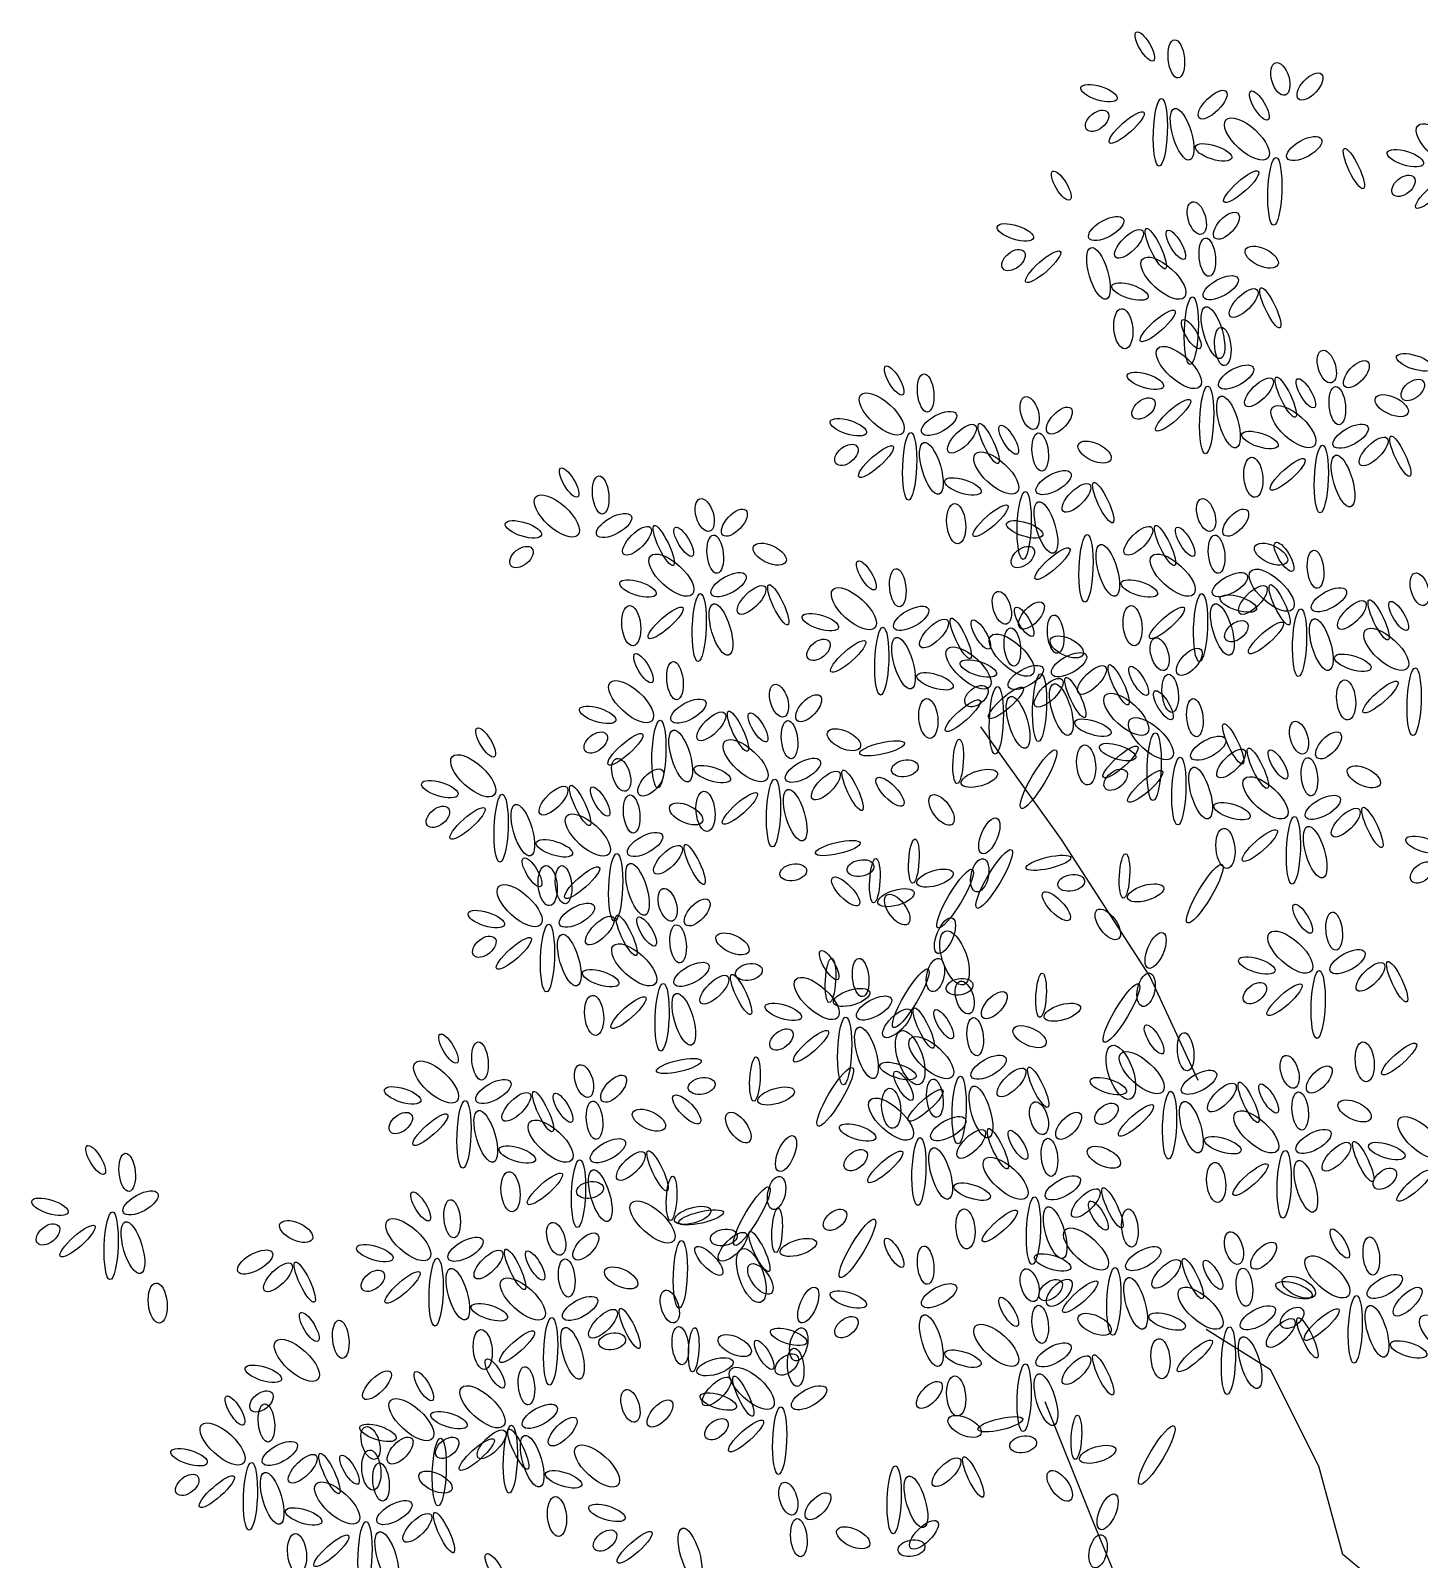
# Model space of a CAD drawing. Header units: millimetres. Extents: x 183.1 to 231.4, y 273.1 to 307.6.
# Drawn here: x 184.95 to 189.176, y 286.561 to 291.213 of the extents above; entities that cross this region are included whole.
import ezdxf

# ---------------------------------------------------------------- set-up
doc = ezdxf.new("R2010")
doc.units = ezdxf.units.MM
doc.layers.add('lesPaysagistes', color=7, linetype='Continuous')

# ---------------------------------------------------------------- blocks, each defined once
blk = doc.blocks.new('A$C13ED2F65')
at = {"layer": 'lesPaysagistes'}
for points in [[(-14.8595, 14.8947), (-15.0063, 15.2126), (-15.2754, 15.6283), (-15.5201, 15.9706)], [(-13.9788, 13.0852), (-14.4192, 13.452), (-14.4925, 13.7209), (-14.6393, 14.0144), (-14.8351, 14.1366)], [(-14.6883, 12.4739), (-15.0063, 13.1341), (-15.1776, 13.5498), (-15.3244, 13.9166)]]:
    blk.add_lwpolyline(points, dxfattribs=at)
for centre, major_axis, ratio in [((-15.0215, 18.0413), (-0.0261, 0.0436), 0.333334), ((-14.9257, 18.0035), (-0.0058, 0.0581), 0.422264), ((-14.609, 17.9425), (-0.0145, 0.0494), 0.511008), ((-14.519, 17.9193), (-0.0349, -0.0377), 0.483036), ((-15.1609, 17.899), (-0.0552, 0.0174), 0.365381), ((-14.8153, 17.8642), (0.0407, 0.0406), 0.40396), ((-14.9744, 17.7802), (0.0038, 0.1031), 0.205007), ((-14.6729, 17.8613), (-0.0261, 0.0436), 0.333334), ((-15.1668, 17.8148), (-0.032, -0.0261), 0.605276), ((-15.0767, 17.7945), (0.0523, 0.0465), 0.249192), ((-14.9082, 17.7742), (-0.0232, 0.0784), 0.349758), ((-14.7107, 17.7596), (-0.0639, 0.0581), 0.430687), ((-14.5364, 17.7306), (-0.0523, -0.029), 0.434249), ((-14.127, 17.742), (-0.0639, 0.0581), 0.430687), ((-14.8124, 17.719), (-0.0552, 0.0174), 0.365381), ((-14.3854, 17.6696), (-0.029, 0.061), 0.231521), ((-14.2287, 17.7013), (-0.0552, 0.0174), 0.365381), ((-14.6259, 17.6002), (0.0038, 0.1031), 0.205007), ((-15.2758, 17.6177), (-0.0261, 0.0436), 0.333334), ((-14.7281, 17.6145), (0.0523, 0.0465), 0.249192), ((-14.2345, 17.6171), (-0.032, -0.0261), 0.605276), ((-14.1444, 17.5968), (0.0523, 0.0465), 0.249192), ((-14.8633, 17.519), (-0.0145, 0.0494), 0.511008), ((-14.7732, 17.4958), (-0.0349, -0.0377), 0.483036), ((-15.4152, 17.4755), (-0.0552, 0.0174), 0.365381), ((-15.1392, 17.4871), (-0.0523, -0.029), 0.434249), ((-15.0695, 17.4406), (0.0407, 0.0406), 0.40396), ((-14.9882, 17.4261), (-0.029, 0.061), 0.231521), ((-14.9272, 17.4377), (-0.0261, 0.0436), 0.333334), ((-14.8313, 17.4), (-0.0058, 0.0581), 0.422264), ((-15.421, 17.3913), (-0.032, -0.0261), 0.605276), ((-15.331, 17.3709), (0.0523, 0.0465), 0.249192), ((-15.1625, 17.3506), (-0.0232, 0.0784), 0.349758), ((-14.9649, 17.3361), (-0.0639, 0.0581), 0.430687), ((-14.6658, 17.4), (-0.0494, 0.0232), 0.490647), ((-15.0666, 17.2954), (-0.0552, 0.0174), 0.365381), ((-14.7907, 17.3071), (-0.0523, -0.029), 0.434249), ((-14.7209, 17.2606), (0.0407, 0.0406), 0.40396), ((-14.6396, 17.2461), (-0.029, 0.061), 0.231521), ((-14.8801, 17.1767), (0.0038, 0.1031), 0.205007), ((-15.087, 17.1822), (-0.0058, 0.061), 0.466918), ((-14.9824, 17.1909), (0.0523, 0.0465), 0.249192), ((-14.8803, 17.1659), (-0.0261, 0.0436), 0.333334), ((-14.8139, 17.1706), (-0.0232, 0.0784), 0.349758), ((-14.7844, 17.1282), (-0.0058, 0.0581), 0.422264), ((-14.918, 17.0643), (-0.0639, 0.0581), 0.430687), ((-14.4678, 17.0672), (-0.0145, 0.0494), 0.511008), ((-14.7437, 17.0353), (-0.0523, -0.029), 0.434249), ((-14.3777, 17.044), (-0.0349, -0.0377), 0.483036), ((-14.2004, 17.0801), (-0.0552, 0.0174), 0.365381), ((-15.7843, 17.0248), (-0.0261, 0.0436), 0.333334), ((-15.6884, 16.987), (-0.0058, 0.0581), 0.422264), ((-15.0197, 17.0237), (-0.0552, 0.0174), 0.365381), ((-14.674, 16.9888), (0.0407, 0.0406), 0.40396), ((-14.5927, 16.9743), (-0.029, 0.061), 0.231521), ((-14.5317, 16.9859), (-0.0261, 0.0436), 0.333334), ((-14.2062, 16.9959), (-0.032, -0.0261), 0.605276), ((-15.822, 16.9231), (-0.0639, 0.0581), 0.430687), ((-14.8332, 16.9049), (0.0038, 0.1031), 0.205007), ((-14.767, 16.8988), (-0.0232, 0.0784), 0.349758), ((-14.4358, 16.9482), (-0.0058, 0.0581), 0.422264), ((-14.2702, 16.9482), (-0.0494, 0.0232), 0.490647), ((-15.6477, 16.8941), (-0.0523, -0.029), 0.434249), ((-15.3718, 16.926), (-0.0145, 0.0494), 0.511008), ((-15.2817, 16.9028), (-0.0349, -0.0377), 0.483036), ((-15.0255, 16.9395), (-0.032, -0.0261), 0.605276), ((-14.9354, 16.9192), (0.0523, 0.0465), 0.249192), ((-14.5694, 16.8843), (-0.0639, 0.0581), 0.430687), ((-15.9237, 16.8825), (-0.0552, 0.0174), 0.365381), ((-15.578, 16.8477), (0.0407, 0.0406), 0.40396), ((-15.4967, 16.8331), (-0.029, 0.061), 0.231521), ((-15.4357, 16.8447), (-0.0261, 0.0436), 0.333334), ((-14.3952, 16.8553), (-0.0523, -0.029), 0.434249), ((-15.7372, 16.7637), (0.0038, 0.1031), 0.205007), ((-15.3398, 16.807), (-0.0058, 0.0581), 0.422264), ((-15.1743, 16.807), (-0.0494, 0.0232), 0.490647), ((-14.6711, 16.8437), (-0.0552, 0.0174), 0.365381), ((-14.3254, 16.8088), (0.0407, 0.0406), 0.40396), ((-14.2441, 16.7943), (-0.029, 0.061), 0.231521), ((-15.9295, 16.7983), (-0.032, -0.0261), 0.605276), ((-15.8395, 16.778), (0.0523, 0.0465), 0.249192), ((-15.671, 16.7576), (-0.0232, 0.0784), 0.349758), ((-15.4735, 16.7431), (-0.0639, 0.0581), 0.430687), ((-14.4846, 16.7249), (0.0038, 0.1031), 0.205007), ((-14.4184, 16.7188), (-0.0232, 0.0784), 0.349758), ((-16.773, 16.7142), (-0.0261, 0.0436), 0.333334), ((-15.2992, 16.7141), (-0.0523, -0.029), 0.434249), ((-14.6914, 16.7304), (-0.0058, 0.061), 0.466918), ((-14.5869, 16.7391), (0.0523, 0.0465), 0.249192), ((-16.6772, 16.6764), (-0.0058, 0.0581), 0.422264), ((-15.5751, 16.7025), (-0.0552, 0.0174), 0.365381), ((-15.2295, 16.6676), (0.0407, 0.0406), 0.40396), ((-15.1481, 16.6531), (-0.029, 0.061), 0.231521), ((-16.8108, 16.6125), (-0.0639, 0.0581), 0.430687), ((-16.3606, 16.6154), (-0.0145, 0.0494), 0.511008), ((-15.3886, 16.5837), (0.0038, 0.1031), 0.205007), ((-15.3224, 16.5776), (-0.0232, 0.0784), 0.349758), ((-14.835, 16.6154), (-0.0145, 0.0494), 0.511008), ((-16.6365, 16.5835), (-0.0523, -0.029), 0.434249), ((-16.2705, 16.5922), (-0.0349, -0.0377), 0.483036), ((-15.5955, 16.5893), (-0.0058, 0.061), 0.466918), ((-15.4909, 16.598), (0.0523, 0.0465), 0.249192), ((-14.745, 16.5922), (-0.0349, -0.0377), 0.483036), ((-16.9125, 16.5719), (-0.0552, 0.0174), 0.365381), ((-16.5668, 16.5371), (0.0407, 0.0406), 0.40396), ((-16.4855, 16.5225), (-0.029, 0.061), 0.231521), ((-16.4245, 16.5342), (-0.0261, 0.0436), 0.333334), ((-15.3869, 16.5719), (-0.0552, 0.0174), 0.365381), ((-15.0413, 16.5371), (0.0407, 0.0406), 0.40396), ((-14.9599, 16.5225), (-0.029, 0.061), 0.231521), ((-14.8989, 16.5342), (-0.0261, 0.0436), 0.333334), ((-16.9183, 16.4877), (-0.032, -0.0261), 0.605276), ((-16.3286, 16.4964), (-0.0058, 0.0581), 0.422264), ((-16.163, 16.4964), (-0.0494, 0.0232), 0.490647), ((-15.3928, 16.4877), (-0.032, -0.0261), 0.605276), ((-15.3027, 16.4674), (0.0523, 0.0465), 0.249192), ((-15.2004, 16.4531), (0.0038, 0.1031), 0.205007), ((-15.1342, 16.447), (-0.0232, 0.0784), 0.349758), ((-14.8031, 16.4964), (-0.0058, 0.0581), 0.422264), ((-14.6375, 16.4964), (-0.0494, 0.0232), 0.490647), ((-14.5978, 16.4883), (-0.0261, 0.0436), 0.333334), ((-16.4622, 16.4325), (-0.0639, 0.0581), 0.430687), ((-15.869, 16.4318), (-0.0261, 0.0436), 0.333334), ((-14.9367, 16.4325), (-0.0639, 0.0581), 0.430687), ((-14.5019, 16.4505), (-0.0058, 0.0581), 0.422264), ((-16.2879, 16.4035), (-0.0523, -0.029), 0.434249), ((-15.7732, 16.3941), (-0.0058, 0.0581), 0.422264), ((-14.7624, 16.4035), (-0.0523, -0.029), 0.434249), ((-14.6355, 16.3867), (-0.0639, 0.0581), 0.430687), ((-14.1853, 16.3896), (-0.0145, 0.0494), 0.511008), ((-16.5639, 16.3919), (-0.0552, 0.0174), 0.365381), ((-16.3774, 16.2731), (0.0038, 0.1031), 0.205007), ((-16.2182, 16.357), (0.0407, 0.0406), 0.40396), ((-16.1369, 16.3425), (-0.029, 0.061), 0.231521), ((-15.9068, 16.3302), (-0.0639, 0.0581), 0.430687), ((-15.4565, 16.3331), (-0.0145, 0.0494), 0.511008), ((-15.0384, 16.3919), (-0.0552, 0.0174), 0.365381), ((-14.8519, 16.2731), (0.0038, 0.1031), 0.205007), ((-14.7372, 16.346), (-0.0552, 0.0174), 0.365381), ((-14.6927, 16.357), (0.0407, 0.0406), 0.40396), ((-14.6114, 16.3425), (-0.029, 0.061), 0.231521), ((-14.4612, 16.3576), (-0.0523, -0.029), 0.434249), ((-16.5842, 16.2787), (-0.0058, 0.061), 0.466918), ((-16.4796, 16.2874), (0.0523, 0.0465), 0.249192), ((-16.3112, 16.267), (-0.0232, 0.0784), 0.349758), ((-15.7325, 16.3011), (-0.0523, -0.029), 0.434249), ((-15.3888, 16.2906), (-0.0261, 0.0436), 0.333334), ((-15.3665, 16.3099), (-0.0349, -0.0377), 0.483036), ((-15.0587, 16.2787), (-0.0058, 0.061), 0.466918), ((-14.9541, 16.2874), (0.0523, 0.0465), 0.249192), ((-14.7856, 16.267), (-0.0232, 0.0784), 0.349758), ((-14.5507, 16.2272), (0.0038, 0.1031), 0.205007), ((-14.3915, 16.3112), (0.0407, 0.0406), 0.40396), ((-14.3102, 16.2966), (-0.029, 0.061), 0.231521), ((-14.2492, 16.3083), (-0.0261, 0.0436), 0.333334), ((-16.0085, 16.2895), (-0.0552, 0.0174), 0.365381), ((-15.6628, 16.2547), (0.0407, 0.0406), 0.40396), ((-15.5814, 16.2402), (-0.029, 0.061), 0.231521), ((-15.5204, 16.2518), (-0.0261, 0.0436), 0.333334), ((-15.2929, 16.2529), (-0.0058, 0.0581), 0.422264), ((-14.743, 16.2618), (-0.032, -0.0261), 0.605276), ((-14.6529, 16.2415), (0.0523, 0.0465), 0.249192), ((-14.4845, 16.2212), (-0.0232, 0.0784), 0.349758), ((-16.0143, 16.2053), (-0.032, -0.0261), 0.605276), ((-15.9242, 16.185), (0.0523, 0.0465), 0.249192), ((-15.822, 16.1708), (0.0038, 0.1031), 0.205007), ((-15.7557, 16.1647), (-0.0232, 0.0784), 0.349758), ((-15.4265, 16.189), (-0.0639, 0.0581), 0.430687), ((-15.4246, 16.214), (-0.0058, 0.0581), 0.422264), ((-15.259, 16.214), (-0.0494, 0.0232), 0.490647), ((-14.9763, 16.1919), (-0.0145, 0.0494), 0.511008), ((-14.2869, 16.2066), (-0.0639, 0.0581), 0.430687), ((-16.547, 16.1494), (-0.0261, 0.0436), 0.333334), ((-15.5582, 16.1502), (-0.0639, 0.0581), 0.430687), ((-15.2522, 16.16), (-0.0523, -0.029), 0.434249), ((-14.8862, 16.1687), (-0.0349, -0.0377), 0.483036), ((-14.3886, 16.166), (-0.0552, 0.0174), 0.365381), ((-16.4512, 16.1117), (-0.0058, 0.0581), 0.422264), ((-15.5282, 16.1484), (-0.0552, 0.0174), 0.365381), ((-15.3839, 16.1211), (-0.0523, -0.029), 0.434249), ((-15.1825, 16.1135), (0.0407, 0.0406), 0.40396), ((-15.1012, 16.099), (-0.029, 0.061), 0.231521), ((-15.0402, 16.1106), (-0.0261, 0.0436), 0.333334), ((-14.2021, 16.0472), (0.0038, 0.1031), 0.205007), ((-16.5848, 16.0478), (-0.0639, 0.0581), 0.430687), ((-16.1345, 16.0507), (-0.0145, 0.0494), 0.511008), ((-15.6599, 16.1095), (-0.0552, 0.0174), 0.365381), ((-15.534, 16.0642), (-0.032, -0.0261), 0.605276), ((-15.444, 16.0438), (0.0523, 0.0465), 0.249192), ((-15.3417, 16.0296), (0.0038, 0.1031), 0.205007), ((-15.3142, 16.0747), (0.0407, 0.0406), 0.40396), ((-15.2755, 16.0235), (-0.0232, 0.0784), 0.349758), ((-15.2329, 16.0602), (-0.029, 0.061), 0.231521), ((-14.9443, 16.0729), (-0.0058, 0.0581), 0.422264), ((-14.4089, 16.0528), (-0.0058, 0.061), 0.466918), ((-14.3044, 16.0615), (0.0523, 0.0465), 0.249192), ((-16.4105, 16.0188), (-0.0523, -0.029), 0.434249), ((-16.0445, 16.0275), (-0.0349, -0.0377), 0.483036), ((-15.6802, 15.9963), (-0.0058, 0.061), 0.466918), ((-15.5756, 16.005), (0.0523, 0.0465), 0.249192), ((-15.4734, 15.9907), (0.0038, 0.1031), 0.205007), ((-15.4072, 15.9847), (-0.0232, 0.0784), 0.349758), ((-15.078, 16.009), (-0.0639, 0.0581), 0.430687), ((-14.965, 16.0365), (-0.0261, 0.0436), 0.333334), ((-14.8692, 15.9987), (-0.0058, 0.0581), 0.422264), ((-16.6865, 16.0072), (-0.0552, 0.0174), 0.365381), ((-16.3408, 15.9723), (0.0407, 0.0406), 0.40396), ((-16.2595, 15.9578), (-0.029, 0.061), 0.231521), ((-16.1985, 15.9694), (-0.0261, 0.0436), 0.333334), ((-15.0028, 15.9349), (-0.0639, 0.0581), 0.430687), ((-17.0273, 15.9235), (-0.0261, 0.0436), 0.333334), ((-16.6923, 15.923), (-0.032, -0.0261), 0.605276), ((-16.5, 15.8884), (0.0038, 0.1031), 0.205007), ((-16.4337, 15.8823), (-0.0232, 0.0784), 0.349758), ((-16.1026, 15.9317), (-0.0058, 0.0581), 0.422264), ((-15.937, 15.9317), (-0.0494, 0.0232), 0.490647), ((-15.1796, 15.9683), (-0.0552, 0.0174), 0.365381), ((-14.7526, 15.919), (-0.029, 0.061), 0.231521), ((-14.5525, 15.9378), (-0.0145, 0.0494), 0.511008), ((-14.4625, 15.9145), (-0.0349, -0.0377), 0.483036), ((-16.6022, 15.9026), (0.0523, 0.0465), 0.249192), ((-16.2362, 15.8678), (-0.0639, 0.0581), 0.430687), ((-15.8209, 15.9055), (-0.0681, -0.0158), 0.249192), ((-15.5894, 15.8658), (-0.0037, -0.0674), 0.231521), ((-15.2, 15.8551), (-0.0058, 0.061), 0.466918), ((-15.1044, 15.8942), (-0.0552, 0.0174), 0.365381), ((-15.0954, 15.8638), (0.0523, 0.0465), 0.249192), ((-14.9931, 15.8496), (0.0038, 0.1031), 0.205007), ((-14.8285, 15.9058), (-0.0523, -0.029), 0.434249), ((-17.0651, 15.8219), (-0.0639, 0.0581), 0.430687), ((-16.6148, 15.8248), (-0.0145, 0.0494), 0.511008), ((-16.0619, 15.8388), (-0.0523, -0.029), 0.434249), ((-15.7516, 15.8445), (0.0406, 0.0076), 0.605276), ((-15.345, 15.8116), (-0.0527, -0.0887), 0.205007), ((-14.9179, 15.7754), (0.0038, 0.1031), 0.205007), ((-14.7588, 15.8594), (0.0407, 0.0406), 0.40396), ((-14.6774, 15.8449), (-0.029, 0.061), 0.231521), ((-14.6164, 15.8565), (-0.0261, 0.0436), 0.333334), ((-14.5206, 15.8187), (-0.0058, 0.0581), 0.422264), ((-16.5248, 15.8016), (-0.0349, -0.0377), 0.483036), ((-16.3379, 15.8272), (-0.0552, 0.0174), 0.365381), ((-15.9922, 15.7923), (0.0407, 0.0406), 0.40396), ((-15.9109, 15.7778), (-0.029, 0.061), 0.231521), ((-15.797, 15.7734), (0.0401, -0.0417), 0.365381), ((-15.5249, 15.8141), (-0.0552, -0.0162), 0.40396), ((-15.1102, 15.81), (-0.032, -0.0261), 0.605276), ((-15.0202, 15.7897), (0.0523, 0.0465), 0.249192), ((-14.8517, 15.7694), (-0.0232, 0.0784), 0.349758), ((-14.6542, 15.7549), (-0.0639, 0.0581), 0.430687), ((-14.355, 15.8187), (-0.0494, 0.0232), 0.490647), ((-17.1667, 15.7813), (-0.0552, 0.0174), 0.365381), ((-16.821, 15.7464), (0.0407, 0.0406), 0.40396), ((-16.7397, 15.7319), (-0.029, 0.061), 0.231521), ((-16.6787, 15.7435), (-0.0261, 0.0436), 0.333334), ((-16.3582, 15.7139), (-0.0058, 0.061), 0.466918), ((-16.2536, 15.7226), (0.0523, 0.0465), 0.249192), ((-16.1514, 15.7084), (0.0038, 0.1031), 0.205007), ((-16.0852, 15.7023), (-0.0232, 0.0784), 0.349758), ((-15.6401, 15.7181), (0.0322, -0.044), 0.490647), ((-17.1725, 15.6971), (-0.032, -0.0261), 0.605276), ((-17.0825, 15.6768), (0.0523, 0.0465), 0.249192), ((-16.9802, 15.6625), (0.0038, 0.1031), 0.205007), ((-16.914, 15.6564), (-0.0232, 0.0784), 0.349758), ((-16.5829, 15.7058), (-0.0058, 0.0581), 0.422264), ((-16.4173, 15.7058), (-0.0494, 0.0232), 0.490647), ((-14.7559, 15.7142), (-0.0552, 0.0174), 0.365381), ((-14.4799, 15.7258), (-0.0523, -0.029), 0.434249), ((-14.4102, 15.6794), (0.0407, 0.0406), 0.40396), ((-14.3289, 15.6649), (-0.029, 0.061), 0.231521), ((-16.7165, 15.6419), (-0.0639, 0.0581), 0.430687), ((-15.4947, 15.6389), (-0.0227, -0.0538), 0.422264), ((-14.5694, 15.5954), (0.0038, 0.1031), 0.205007), ((-16.5422, 15.6129), (-0.0523, -0.029), 0.434249), ((-14.7762, 15.601), (-0.0058, 0.061), 0.466918), ((-14.6716, 15.6097), (0.0523, 0.0465), 0.249192), ((-14.5031, 15.5894), (-0.0232, 0.0784), 0.349758), ((-14.1722, 15.6119), (-0.0552, 0.0174), 0.365381), ((-16.8181, 15.6013), (-0.0552, 0.0174), 0.365381), ((-16.6316, 15.4825), (0.0038, 0.1031), 0.205007), ((-16.4725, 15.5664), (0.0407, 0.0406), 0.40396), ((-16.3911, 15.5519), (-0.029, 0.061), 0.231521), ((-15.9558, 15.602), (-0.0681, -0.0158), 0.249192), ((-15.7243, 15.5623), (-0.0037, -0.0674), 0.231521), ((-15.4799, 15.5081), (-0.0527, -0.0887), 0.205007), ((-15.0834, 15.5173), (-0.0037, -0.0674), 0.231521), ((-16.886, 15.5282), (-0.0261, 0.0436), 0.333334), ((-16.8385, 15.488), (-0.0058, 0.061), 0.466918), ((-16.7902, 15.4905), (-0.0058, 0.0581), 0.422264), ((-16.7339, 15.4968), (0.0523, 0.0465), 0.249192), ((-16.5654, 15.4764), (-0.0232, 0.0784), 0.349758), ((-16.0912, 15.5283), (0.0406, 0.0076), 0.605276), ((-15.8865, 15.5411), (0.0406, 0.0076), 0.605276), ((-15.8431, 15.5026), (-0.0037, -0.0674), 0.231521), ((-15.6599, 15.5106), (-0.0552, -0.0162), 0.40396), ((-15.5987, 15.4485), (-0.0527, -0.0887), 0.205007), ((-15.5236, 15.5191), (-0.0109, -0.0503), 0.511008), ((-15.3149, 15.5571), (-0.0681, -0.0158), 0.249192), ((-14.839, 15.4632), (-0.0527, -0.0887), 0.205007), ((-14.178, 15.5277), (-0.032, -0.0261), 0.605276), ((-16.9238, 15.4266), (-0.0639, 0.0581), 0.430687), ((-15.9319, 15.4699), (0.0401, -0.0417), 0.365381), ((-15.2455, 15.4961), (0.0406, 0.0076), 0.605276), ((-15.0189, 15.4657), (-0.0552, -0.0162), 0.40396), ((-16.4736, 15.4295), (-0.0145, 0.0494), 0.511008), ((-16.3835, 15.4063), (-0.0349, -0.0377), 0.483036), ((-15.7786, 15.451), (-0.0552, -0.0162), 0.40396), ((-15.775, 15.4147), (0.0322, -0.044), 0.490647), ((-15.2909, 15.425), (0.0401, -0.0417), 0.365381), ((-17.0255, 15.386), (-0.0552, 0.0174), 0.365381), ((-16.7495, 15.3976), (-0.0523, -0.029), 0.434249), ((-16.6798, 15.3511), (0.0407, 0.0406), 0.40396), ((-16.5985, 15.3366), (-0.029, 0.061), 0.231521), ((-15.1341, 15.3697), (0.0322, -0.044), 0.490647), ((-14.5413, 15.3871), (-0.0261, 0.0436), 0.333334), ((-14.4454, 15.3493), (-0.0058, 0.0581), 0.422264), ((-16.839, 15.2672), (0.0038, 0.1031), 0.205007), ((-16.5375, 15.3482), (-0.0261, 0.0436), 0.333334), ((-16.4416, 15.3105), (-0.0058, 0.0581), 0.422264), ((-15.6297, 15.3354), (-0.0227, -0.0538), 0.422264), ((-15.6005, 15.2679), (0.0283, -0.0816), 0.430687), ((-14.579, 15.2854), (-0.0639, 0.0581), 0.430687), ((-17.0313, 15.3018), (-0.032, -0.0261), 0.605276), ((-16.9412, 15.2815), (0.0523, 0.0465), 0.249192), ((-16.7727, 15.2611), (-0.0232, 0.0784), 0.349758), ((-16.5752, 15.2466), (-0.0639, 0.0581), 0.430687), ((-16.276, 15.3105), (-0.0494, 0.0232), 0.490647), ((-14.9887, 15.2905), (-0.0227, -0.0538), 0.422264), ((-16.4009, 15.2176), (-0.0523, -0.029), 0.434249), ((-15.982, 15.2459), (-0.0261, 0.0436), 0.333334), ((-15.978, 15.1992), (-0.0037, -0.0674), 0.231521), ((-15.8862, 15.2081), (-0.0058, 0.0581), 0.422264), ((-15.6586, 15.2156), (-0.0109, -0.0503), 0.511008), ((-14.6807, 15.2448), (-0.0552, 0.0174), 0.365381), ((-14.4047, 15.2564), (-0.0523, -0.029), 0.434249), ((-14.335, 15.21), (0.0407, 0.0406), 0.40396), ((-14.2537, 15.1954), (-0.029, 0.061), 0.231521), ((-16.6769, 15.206), (-0.0552, 0.0174), 0.365381), ((-16.3312, 15.1711), (0.0407, 0.0406), 0.40396), ((-16.2499, 15.1566), (-0.029, 0.061), 0.231521), ((-16.2262, 15.2248), (0.0406, 0.0076), 0.605276), ((-16.0198, 15.1443), (-0.0639, 0.0581), 0.430687), ((-15.7337, 15.145), (-0.0527, -0.0887), 0.205007), ((-15.3371, 15.1542), (-0.0037, -0.0674), 0.231521), ((-15.0176, 15.1707), (-0.0109, -0.0503), 0.511008), ((-14.4942, 15.126), (0.0038, 0.1031), 0.205007), ((-16.4904, 15.0872), (0.0038, 0.1031), 0.205007), ((-15.9136, 15.1475), (-0.0552, -0.0162), 0.40396), ((-15.5852, 15.1799), (0.0406, 0.0076), 0.605276), ((-15.5695, 15.1472), (-0.0145, 0.0494), 0.511008), ((-15.4795, 15.1239), (-0.0349, -0.0377), 0.483036), ((-15.0927, 15.1), (-0.0527, -0.0887), 0.205007), ((-14.6865, 15.1606), (-0.032, -0.0261), 0.605276), ((-14.5964, 15.1403), (0.0523, 0.0465), 0.249192), ((-16.6972, 15.0927), (-0.0058, 0.061), 0.466918), ((-16.5927, 15.1014), (0.0523, 0.0465), 0.249192), ((-16.4242, 15.0811), (-0.0232, 0.0784), 0.349758), ((-16.1215, 15.1036), (-0.0552, 0.0174), 0.365381), ((-15.8455, 15.1152), (-0.0523, -0.029), 0.434249), ((-15.2726, 15.1025), (-0.0552, -0.0162), 0.40396), ((-15.935, 14.9848), (0.0038, 0.1031), 0.205007), ((-15.7758, 15.0688), (0.0407, 0.0406), 0.40396), ((-15.6944, 15.0543), (-0.029, 0.061), 0.231521), ((-15.6334, 15.0659), (-0.0261, 0.0436), 0.333334), ((-15.5376, 15.0281), (-0.0058, 0.0581), 0.422264), ((-17.1403, 14.9917), (-0.0261, 0.0436), 0.333334), ((-16.1273, 15.0194), (-0.032, -0.0261), 0.605276), ((-16.0372, 14.9991), (0.0523, 0.0465), 0.249192), ((-15.8687, 14.9788), (-0.0232, 0.0784), 0.349758), ((-15.7355, 14.9644), (0.0283, -0.0816), 0.430687), ((-15.6712, 14.9642), (-0.0639, 0.0581), 0.430687), ((-15.372, 15.0281), (-0.0494, 0.0232), 0.490647), ((-14.9933, 15.02), (-0.0261, 0.0436), 0.333334), ((-14.8974, 14.9822), (-0.0058, 0.0581), 0.422264), ((-17.0444, 14.954), (-0.0058, 0.0581), 0.422264), ((-15.0945, 14.9195), (0.0283, -0.0816), 0.430687), ((-15.031, 14.9184), (-0.0639, 0.0581), 0.430687), ((-14.3524, 14.9516), (-0.0058, 0.061), 0.466918), ((-14.2479, 14.9603), (0.0523, 0.0465), 0.249192), ((-17.1781, 14.8901), (-0.0639, 0.0581), 0.430687), ((-16.7278, 14.893), (-0.0145, 0.0494), 0.511008), ((-16.4394, 14.9389), (-0.0681, -0.0158), 0.249192), ((-16.2079, 14.8992), (-0.0037, -0.0674), 0.231521), ((-15.9635, 14.845), (-0.0527, -0.0887), 0.205007), ((-15.7729, 14.9236), (-0.0552, 0.0174), 0.365381), ((-15.4969, 14.9352), (-0.0523, -0.029), 0.434249), ((-15.4272, 14.8888), (0.0407, 0.0406), 0.40396), ((-15.3459, 14.8742), (-0.029, 0.061), 0.231521), ((-14.5808, 14.9213), (-0.0145, 0.0494), 0.511008), ((-14.4907, 14.898), (-0.0349, -0.0377), 0.483036), ((-17.0038, 14.8611), (-0.0523, -0.029), 0.434249), ((-16.6378, 14.8698), (-0.0349, -0.0377), 0.483036), ((-16.37, 14.878), (0.0406, 0.0076), 0.605276), ((-15.756, 14.8788), (-0.0261, 0.0436), 0.333334), ((-15.6602, 14.8411), (-0.0058, 0.0581), 0.422264), ((-15.5864, 14.8048), (0.0038, 0.1031), 0.205007), ((-15.1327, 14.8777), (-0.0552, 0.0174), 0.365381), ((-14.8567, 14.8893), (-0.0523, -0.029), 0.434249), ((-14.787, 14.8429), (0.0407, 0.0406), 0.40396), ((-14.7057, 14.8284), (-0.029, 0.061), 0.231521), ((-14.6447, 14.84), (-0.0261, 0.0436), 0.333334), ((-17.2797, 14.8495), (-0.0552, 0.0174), 0.365381), ((-16.934, 14.8146), (0.0407, 0.0406), 0.40396), ((-16.8527, 14.8001), (-0.029, 0.061), 0.231521), ((-16.7917, 14.8117), (-0.0261, 0.0436), 0.333334), ((-16.4154, 14.8068), (0.0401, -0.0417), 0.365381), ((-16.1434, 14.8475), (-0.0552, -0.0162), 0.40396), ((-15.7938, 14.7772), (-0.0639, 0.0581), 0.430687), ((-15.7932, 14.8104), (-0.0058, 0.061), 0.466918), ((-15.6886, 14.8191), (0.0523, 0.0465), 0.249192), ((-15.5202, 14.7988), (-0.0232, 0.0784), 0.349758), ((-14.9462, 14.7589), (0.0038, 0.1031), 0.205007), ((-14.5488, 14.8022), (-0.0058, 0.0581), 0.422264), ((-17.2855, 14.7653), (-0.032, -0.0261), 0.605276), ((-17.1955, 14.745), (0.0523, 0.0465), 0.249192), ((-17.0932, 14.7307), (0.0038, 0.1031), 0.205007), ((-17.027, 14.7246), (-0.0232, 0.0784), 0.349758), ((-16.6959, 14.774), (-0.0058, 0.0581), 0.422264), ((-16.5303, 14.774), (-0.0494, 0.0232), 0.490647), ((-16.2586, 14.7516), (0.0322, -0.044), 0.490647), ((-15.3435, 14.7801), (-0.0145, 0.0494), 0.511008), ((-15.2535, 14.7569), (-0.0349, -0.0377), 0.483036), ((-15.1385, 14.7935), (-0.032, -0.0261), 0.605276), ((-15.0485, 14.7732), (0.0523, 0.0465), 0.249192), ((-14.88, 14.7529), (-0.0232, 0.0784), 0.349758), ((-14.6824, 14.7384), (-0.0639, 0.0581), 0.430687), ((-14.3832, 14.8022), (-0.0494, 0.0232), 0.490647), ((-14.1835, 14.7207), (-0.0639, 0.0581), 0.430687), ((-16.8295, 14.7101), (-0.0639, 0.0581), 0.430687), ((-15.8955, 14.7365), (-0.0552, 0.0174), 0.365381), ((-15.6195, 14.7482), (-0.0523, -0.029), 0.434249), ((-15.5498, 14.7017), (0.0407, 0.0406), 0.40396), ((-15.4684, 14.6872), (-0.029, 0.061), 0.231521), ((-14.5082, 14.7093), (-0.0523, -0.029), 0.434249), ((-18.2138, 14.6529), (-0.0261, 0.0436), 0.333334), ((-16.6552, 14.6811), (-0.0523, -0.029), 0.434249), ((-16.1132, 14.6723), (-0.0227, -0.0538), 0.422264), ((-15.7089, 14.6178), (0.0038, 0.1031), 0.205007), ((-15.4074, 14.6988), (-0.0261, 0.0436), 0.333334), ((-15.3116, 14.6611), (-0.0058, 0.0581), 0.422264), ((-14.7841, 14.6977), (-0.0552, 0.0174), 0.365381), ((-14.4384, 14.6629), (0.0407, 0.0406), 0.40396), ((-14.3571, 14.6484), (-0.029, 0.061), 0.231521), ((-14.2852, 14.6801), (-0.0552, 0.0174), 0.365381), ((-18.1179, 14.6152), (-0.0058, 0.0581), 0.422264), ((-16.9311, 14.6695), (-0.0552, 0.0174), 0.365381), ((-16.5855, 14.6346), (0.0407, 0.0406), 0.40396), ((-16.5041, 14.6201), (-0.029, 0.061), 0.231521), ((-15.9013, 14.6523), (-0.032, -0.0261), 0.605276), ((-15.8112, 14.632), (0.0523, 0.0465), 0.249192), ((-15.6427, 14.6117), (-0.0232, 0.0784), 0.349758), ((-15.4452, 14.5972), (-0.0639, 0.0581), 0.430687), ((-15.146, 14.6611), (-0.0494, 0.0232), 0.490647), ((-14.5976, 14.5789), (0.0038, 0.1031), 0.205007), ((-14.5314, 14.5729), (-0.0232, 0.0784), 0.349758), ((-16.9515, 14.5562), (-0.0058, 0.061), 0.466918), ((-16.8469, 14.565), (0.0523, 0.0465), 0.249192), ((-16.7446, 14.5507), (0.0038, 0.1031), 0.205007), ((-16.6784, 14.5446), (-0.0232, 0.0784), 0.349758), ((-15.2709, 14.5681), (-0.0523, -0.029), 0.434249), ((-14.8044, 14.5845), (-0.0058, 0.061), 0.466918), ((-14.6999, 14.5932), (0.0523, 0.0465), 0.249192), ((-14.291, 14.5959), (-0.032, -0.0261), 0.605276), ((-14.2009, 14.5755), (0.0523, 0.0465), 0.249192), ((-18.0773, 14.5223), (-0.0523, -0.029), 0.434249), ((-16.7097, 14.5617), (0.0406, 0.0076), 0.605276), ((-16.4616, 14.5361), (-0.0037, -0.0674), 0.231521), ((-16.2172, 14.4819), (-0.0527, -0.0887), 0.205007), ((-16.1421, 14.5525), (-0.0109, -0.0503), 0.511008), ((-15.5469, 14.5565), (-0.0552, 0.0174), 0.365381), ((-15.2012, 14.5217), (0.0407, 0.0406), 0.40396), ((-15.1199, 14.5072), (-0.029, 0.061), 0.231521), ((-18.3532, 14.5106), (-0.0552, 0.0174), 0.365381), ((-17.225, 14.5117), (-0.0261, 0.0436), 0.333334), ((-17.1292, 14.474), (-0.0058, 0.0581), 0.422264), ((-16.5196, 14.4644), (-0.0639, 0.0581), 0.430687), ((-16.3971, 14.4844), (-0.0552, -0.0162), 0.40396), ((-15.3604, 14.4378), (0.0038, 0.1031), 0.205007), ((-15.1628, 14.4835), (-0.0261, 0.0436), 0.333334), ((-18.1667, 14.3919), (0.0038, 0.1031), 0.205007), ((-18.1005, 14.3858), (-0.0232, 0.0784), 0.349758), ((-17.6038, 14.4352), (-0.0494, 0.0232), 0.490647), ((-17.2628, 14.4101), (-0.0639, 0.0581), 0.430687), ((-16.3719, 14.4781), (-0.0681, -0.0158), 0.249192), ((-16.1404, 14.4384), (-0.0037, -0.0674), 0.231521), ((-15.9642, 14.4706), (-0.032, -0.0261), 0.605276), ((-15.896, 14.3842), (-0.0527, -0.0887), 0.205007), ((-15.5672, 14.4433), (-0.0058, 0.061), 0.466918), ((-15.4626, 14.452), (0.0523, 0.0465), 0.249192), ((-15.2942, 14.4317), (-0.0232, 0.0784), 0.349758), ((-15.0669, 14.4458), (-0.0058, 0.0581), 0.422264), ((-18.359, 14.4265), (-0.032, -0.0261), 0.605276), ((-18.269, 14.4061), (0.0523, 0.0465), 0.249192), ((-17.0885, 14.3811), (-0.0523, -0.029), 0.434249), ((-16.8126, 14.413), (-0.0145, 0.0494), 0.511008), ((-16.7225, 14.3898), (-0.0349, -0.0377), 0.483036), ((-16.3026, 14.4172), (0.0406, 0.0076), 0.605276), ((-16.2756, 14.3889), (0.0407, 0.0406), 0.40396), ((-16.1943, 14.3744), (-0.029, 0.061), 0.231521), ((-15.2005, 14.3819), (-0.0639, 0.0581), 0.430687), ((-14.7503, 14.3848), (-0.0145, 0.0494), 0.511008), ((-14.4283, 14.3988), (-0.0261, 0.0436), 0.333334), ((-17.7287, 14.3423), (-0.0523, -0.029), 0.434249), ((-17.3645, 14.3695), (-0.0552, 0.0174), 0.365381), ((-17.0188, 14.3346), (0.0407, 0.0406), 0.40396), ((-16.9375, 14.3201), (-0.029, 0.061), 0.231521), ((-16.8765, 14.3317), (-0.0261, 0.0436), 0.333334), ((-16.4348, 14.305), (0.0038, 0.1031), 0.205007), ((-16.348, 14.346), (0.0401, -0.0417), 0.365381), ((-16.219, 14.3013), (0.0283, -0.0816), 0.430687), ((-16.0759, 14.3867), (-0.0552, -0.0162), 0.40396), ((-15.7843, 14.3705), (-0.0261, 0.0436), 0.333334), ((-15.6884, 14.3328), (-0.0058, 0.0581), 0.422264), ((-15.0262, 14.3528), (-0.0523, -0.029), 0.434249), ((-14.6602, 14.3616), (-0.0349, -0.0377), 0.483036), ((-14.3324, 14.361), (-0.0058, 0.0581), 0.422264), ((-17.659, 14.2958), (0.0407, 0.0406), 0.40396), ((-17.5777, 14.2813), (-0.029, 0.061), 0.231521), ((-17.178, 14.2507), (0.0038, 0.1031), 0.205007), ((-16.7806, 14.294), (-0.0058, 0.0581), 0.422264), ((-16.615, 14.294), (-0.0494, 0.0232), 0.490647), ((-16.1911, 14.2908), (0.0322, -0.044), 0.490647), ((-15.3022, 14.3412), (-0.0552, 0.0174), 0.365381), ((-14.9565, 14.3064), (0.0407, 0.0406), 0.40396), ((-14.8752, 14.2919), (-0.029, 0.061), 0.231521), ((-14.8142, 14.3035), (-0.0261, 0.0436), 0.333334), ((-14.466, 14.2972), (-0.0639, 0.0581), 0.430687), ((-17.3703, 14.2853), (-0.032, -0.0261), 0.605276), ((-17.2802, 14.2649), (0.0523, 0.0465), 0.249192), ((-17.1118, 14.2446), (-0.0232, 0.0784), 0.349758), ((-16.9142, 14.2301), (-0.0639, 0.0581), 0.430687), ((-15.3718, 14.2718), (-0.0145, 0.0494), 0.511008), ((-15.308, 14.257), (-0.032, -0.0261), 0.605276), ((-15.2817, 14.2486), (-0.0349, -0.0377), 0.483036), ((-15.218, 14.2367), (0.0523, 0.0465), 0.249192), ((-15.1157, 14.2225), (0.0038, 0.1031), 0.205007), ((-15.0495, 14.2164), (-0.0232, 0.0784), 0.349758), ((-14.7183, 14.2657), (-0.0058, 0.0581), 0.422264), ((-14.5677, 14.2565), (-0.0552, 0.0174), 0.365381), ((-14.5528, 14.2657), (-0.0494, 0.0232), 0.490647), ((-14.2917, 14.2681), (-0.0523, -0.029), 0.434249), ((-18.025, 14.2174), (-0.0058, 0.061), 0.466918), ((-16.7399, 14.2011), (-0.0523, -0.029), 0.434249), ((-16.4669, 14.207), (-0.0145, 0.0494), 0.511008), ((-16.0457, 14.2115), (-0.0227, -0.0538), 0.422264), ((-15.9237, 14.2283), (-0.0552, 0.0174), 0.365381), ((-15.6477, 14.2399), (-0.0523, -0.029), 0.434249), ((-15.4357, 14.1905), (-0.0261, 0.0436), 0.333334), ((-14.8519, 14.2019), (-0.0639, 0.0581), 0.430687), ((-14.3812, 14.1377), (0.0038, 0.1031), 0.205007), ((-14.222, 14.2217), (0.0407, 0.0406), 0.40396), ((-17.564, 14.1447), (-0.0261, 0.0436), 0.333334), ((-17.0159, 14.1895), (-0.0552, 0.0174), 0.365381), ((-16.6702, 14.1546), (0.0407, 0.0406), 0.40396), ((-16.5889, 14.1401), (-0.029, 0.061), 0.231521), ((-15.3398, 14.1528), (-0.0058, 0.0581), 0.422264), ((-15.1743, 14.1528), (-0.0494, 0.0232), 0.490647), ((-14.9536, 14.1612), (-0.0552, 0.0174), 0.365381), ((-14.6777, 14.1728), (-0.0523, -0.029), 0.434249), ((-14.5735, 14.1723), (-0.032, -0.0261), 0.605276), ((-14.4834, 14.152), (0.0523, 0.0465), 0.249192), ((-14.315, 14.1317), (-0.0232, 0.0784), 0.349758), ((-14.1174, 14.1172), (-0.0639, 0.0581), 0.430687), ((-17.4682, 14.1069), (-0.0058, 0.0581), 0.422264), ((-16.8294, 14.0707), (0.0038, 0.1031), 0.205007), ((-16.7632, 14.0646), (-0.0232, 0.0784), 0.349758), ((-16.4349, 14.088), (-0.0058, 0.0581), 0.422264), ((-16.3941, 14.0753), (-0.0037, -0.0674), 0.231521), ((-16.1052, 14.1146), (-0.0552, 0.0174), 0.365381), ((-16.0746, 14.0917), (-0.0109, -0.0503), 0.511008), ((-15.9295, 14.1441), (-0.032, -0.0261), 0.605276), ((-15.671, 14.1034), (-0.0232, 0.0784), 0.349758), ((-15.4735, 14.0889), (-0.0639, 0.0581), 0.430687), ((-14.7671, 14.0424), (0.0038, 0.1031), 0.205007), ((-14.6079, 14.1264), (0.0407, 0.0406), 0.40396), ((-14.5266, 14.1119), (-0.029, 0.061), 0.231521), ((-17.6018, 14.043), (-0.0639, 0.0581), 0.430687), ((-17.0362, 14.0762), (-0.0058, 0.061), 0.466918), ((-16.9317, 14.0849), (0.0523, 0.0465), 0.249192), ((-16.6422, 14.1009), (0.0406, 0.0076), 0.605276), ((-16.2694, 14.088), (-0.0494, 0.0232), 0.490647), ((-16.1798, 14.06), (-0.0261, 0.0436), 0.333334), ((-15.2992, 14.0599), (-0.0523, -0.029), 0.434249), ((-14.9739, 14.048), (-0.0058, 0.061), 0.466918), ((-14.8694, 14.0567), (0.0523, 0.0465), 0.249192), ((-14.7009, 14.0364), (-0.0232, 0.0784), 0.349758), ((-14.2191, 14.0765), (-0.0552, 0.0174), 0.365381), ((-16.999, 14.0035), (-0.0261, 0.0436), 0.333334), ((-16.3296, 14.0236), (-0.0552, -0.0162), 0.40396), ((-16.111, 14.0304), (-0.032, -0.0261), 0.605276), ((-16.0839, 14.0222), (-0.0058, 0.0581), 0.422264), ((-15.5751, 14.0483), (-0.0552, 0.0174), 0.365381), ((-15.2295, 14.0134), (0.0407, 0.0406), 0.40396), ((-15.1481, 13.9989), (-0.029, 0.061), 0.231521), ((-17.7035, 14.0024), (-0.0552, 0.0174), 0.365381), ((-17.3578, 13.9676), (0.0407, 0.0406), 0.40396), ((-17.2155, 13.9647), (-0.0261, 0.0436), 0.333334), ((-16.9032, 13.9657), (-0.0058, 0.0581), 0.422264), ((-16.2175, 13.9583), (-0.0639, 0.0581), 0.430687), ((-15.3886, 13.9295), (0.0038, 0.1031), 0.205007), ((-15.3224, 13.9234), (-0.0232, 0.0784), 0.349758), ((-17.0368, 13.9019), (-0.0639, 0.0581), 0.430687), ((-16.5866, 13.9048), (-0.0145, 0.0494), 0.511008), ((-16.3246, 13.9486), (0.0407, 0.0406), 0.40396), ((-16.2432, 13.9341), (-0.029, 0.061), 0.231521), ((-16.0433, 13.9293), (-0.0523, -0.029), 0.434249), ((-15.6772, 13.938), (-0.0349, -0.0377), 0.483036), ((-15.5955, 13.935), (-0.0058, 0.061), 0.466918), ((-17.7901, 13.8905), (-0.0261, 0.0436), 0.333334), ((-17.7093, 13.9182), (-0.032, -0.0261), 0.605276), ((-17.6942, 13.8528), (-0.0058, 0.0581), 0.422264), ((-17.2532, 13.863), (-0.0639, 0.0581), 0.430687), ((-16.8625, 13.8728), (-0.0523, -0.029), 0.434249), ((-16.4965, 13.8815), (-0.0349, -0.0377), 0.483036), ((-16.3192, 13.9177), (-0.0552, 0.0174), 0.365381), ((-17.1385, 13.8612), (-0.0552, 0.0174), 0.365381), ((-16.7928, 13.8264), (0.0407, 0.0406), 0.40396), ((-16.325, 13.8335), (-0.032, -0.0261), 0.605276), ((-16.235, 13.8132), (0.0523, 0.0465), 0.249192), ((-16.1327, 13.7989), (0.0038, 0.1031), 0.205007), ((-15.5698, 13.8422), (-0.0494, 0.0232), 0.490647), ((-15.4611, 13.8487), (-0.0681, -0.0158), 0.249192), ((-15.2296, 13.809), (-0.0037, -0.0674), 0.231521), ((-17.8278, 13.7889), (-0.0639, 0.0581), 0.430687), ((-17.3549, 13.8224), (-0.0552, 0.0174), 0.365381), ((-17.3776, 13.7918), (-0.0145, 0.0494), 0.511008), ((-17.0092, 13.7875), (0.0407, 0.0406), 0.40396), ((-16.952, 13.7424), (0.0038, 0.1031), 0.205007), ((-16.9279, 13.773), (-0.029, 0.061), 0.231521), ((-16.8858, 13.7364), (-0.0232, 0.0784), 0.349758), ((-14.9852, 13.7548), (-0.0527, -0.0887), 0.205007), ((-17.9295, 13.7483), (-0.0552, 0.0174), 0.365381), ((-17.6535, 13.7599), (-0.0523, -0.029), 0.434249), ((-17.3752, 13.7092), (-0.0058, 0.061), 0.466918), ((-17.2875, 13.7686), (-0.0349, -0.0377), 0.483036), ((-17.1684, 13.7036), (0.0038, 0.1031), 0.205007), ((-17.1443, 13.777), (-0.032, -0.0261), 0.605276), ((-17.0542, 13.7567), (0.0523, 0.0465), 0.249192), ((-16.6882, 13.7219), (-0.0639, 0.0581), 0.430687), ((-15.3917, 13.7878), (0.0406, 0.0076), 0.605276), ((-15.1651, 13.7573), (-0.0552, -0.0162), 0.40396), ((-17.743, 13.6295), (0.0038, 0.1031), 0.205007), ((-17.5838, 13.7134), (0.0407, 0.0406), 0.40396), ((-17.5025, 13.6989), (-0.029, 0.061), 0.231521), ((-17.4415, 13.7105), (-0.0261, 0.0436), 0.333334), ((-17.3456, 13.6728), (-0.0058, 0.0581), 0.422264), ((-15.625, 13.7028), (0.0407, 0.0406), 0.40396), ((-15.5436, 13.6883), (-0.029, 0.061), 0.231521), ((-17.9353, 13.6641), (-0.032, -0.0261), 0.605276), ((-17.8452, 13.6437), (0.0523, 0.0465), 0.249192), ((-17.6768, 13.6234), (-0.0232, 0.0784), 0.349758), ((-17.4792, 13.6089), (-0.0639, 0.0581), 0.430687), ((-17.18, 13.6728), (-0.0494, 0.0232), 0.490647), ((-16.7899, 13.6812), (-0.0552, 0.0174), 0.365381), ((-15.7841, 13.6189), (0.0038, 0.1031), 0.205007), ((-15.7179, 13.6128), (-0.0232, 0.0784), 0.349758), ((-15.2803, 13.6614), (0.0322, -0.044), 0.490647), ((-16.1063, 13.6224), (-0.0145, 0.0494), 0.511008), ((-16.0162, 13.5992), (-0.0349, -0.0377), 0.483036), ((-15.1349, 13.5821), (-0.0227, -0.0538), 0.422264), ((-17.5809, 13.5683), (-0.0552, 0.0174), 0.365381), ((-17.3049, 13.5799), (-0.0523, -0.029), 0.434249), ((-16.8102, 13.568), (-0.0058, 0.061), 0.466918), ((-16.6582, 13.5789), (-0.0552, 0.0174), 0.365381), ((-17.3944, 13.4495), (0.0038, 0.1031), 0.205007), ((-17.2352, 13.5334), (0.0407, 0.0406), 0.40396), ((-17.1539, 13.5189), (-0.029, 0.061), 0.231521), ((-16.0743, 13.5034), (-0.0058, 0.0581), 0.422264), ((-15.9088, 13.5034), (-0.0494, 0.0232), 0.490647), ((-15.6937, 13.5125), (0.0407, 0.0406), 0.40396), ((-17.6012, 13.455), (-0.0058, 0.061), 0.466918), ((-17.4967, 13.4637), (0.0523, 0.0465), 0.249192), ((-17.3282, 13.4434), (-0.0232, 0.0784), 0.349758), ((-16.664, 13.4947), (-0.032, -0.0261), 0.605276), ((-16.574, 13.4743), (0.0523, 0.0465), 0.249192), ((-16.4055, 13.454), (-0.0232, 0.0784), 0.349758), ((-15.7314, 13.4715), (0.0406, 0.0076), 0.605276), ((-15.1638, 13.4623), (-0.0109, -0.0503), 0.511008), ((-16.999, 13.4105), (-0.0261, 0.0436), 0.333334)]:
    blk.add_ellipse(centre, major_axis=major_axis, ratio=ratio, dxfattribs=at)

msp = doc.modelspace()

# ---------------------------------------------------------------- block references
at = {"layer": 'lesPaysagistes'}
msp.add_blockref('A$C13ED2F65', (203.3621, 273.1236), dxfattribs=at)

doc.saveas('drawing.dxf')
